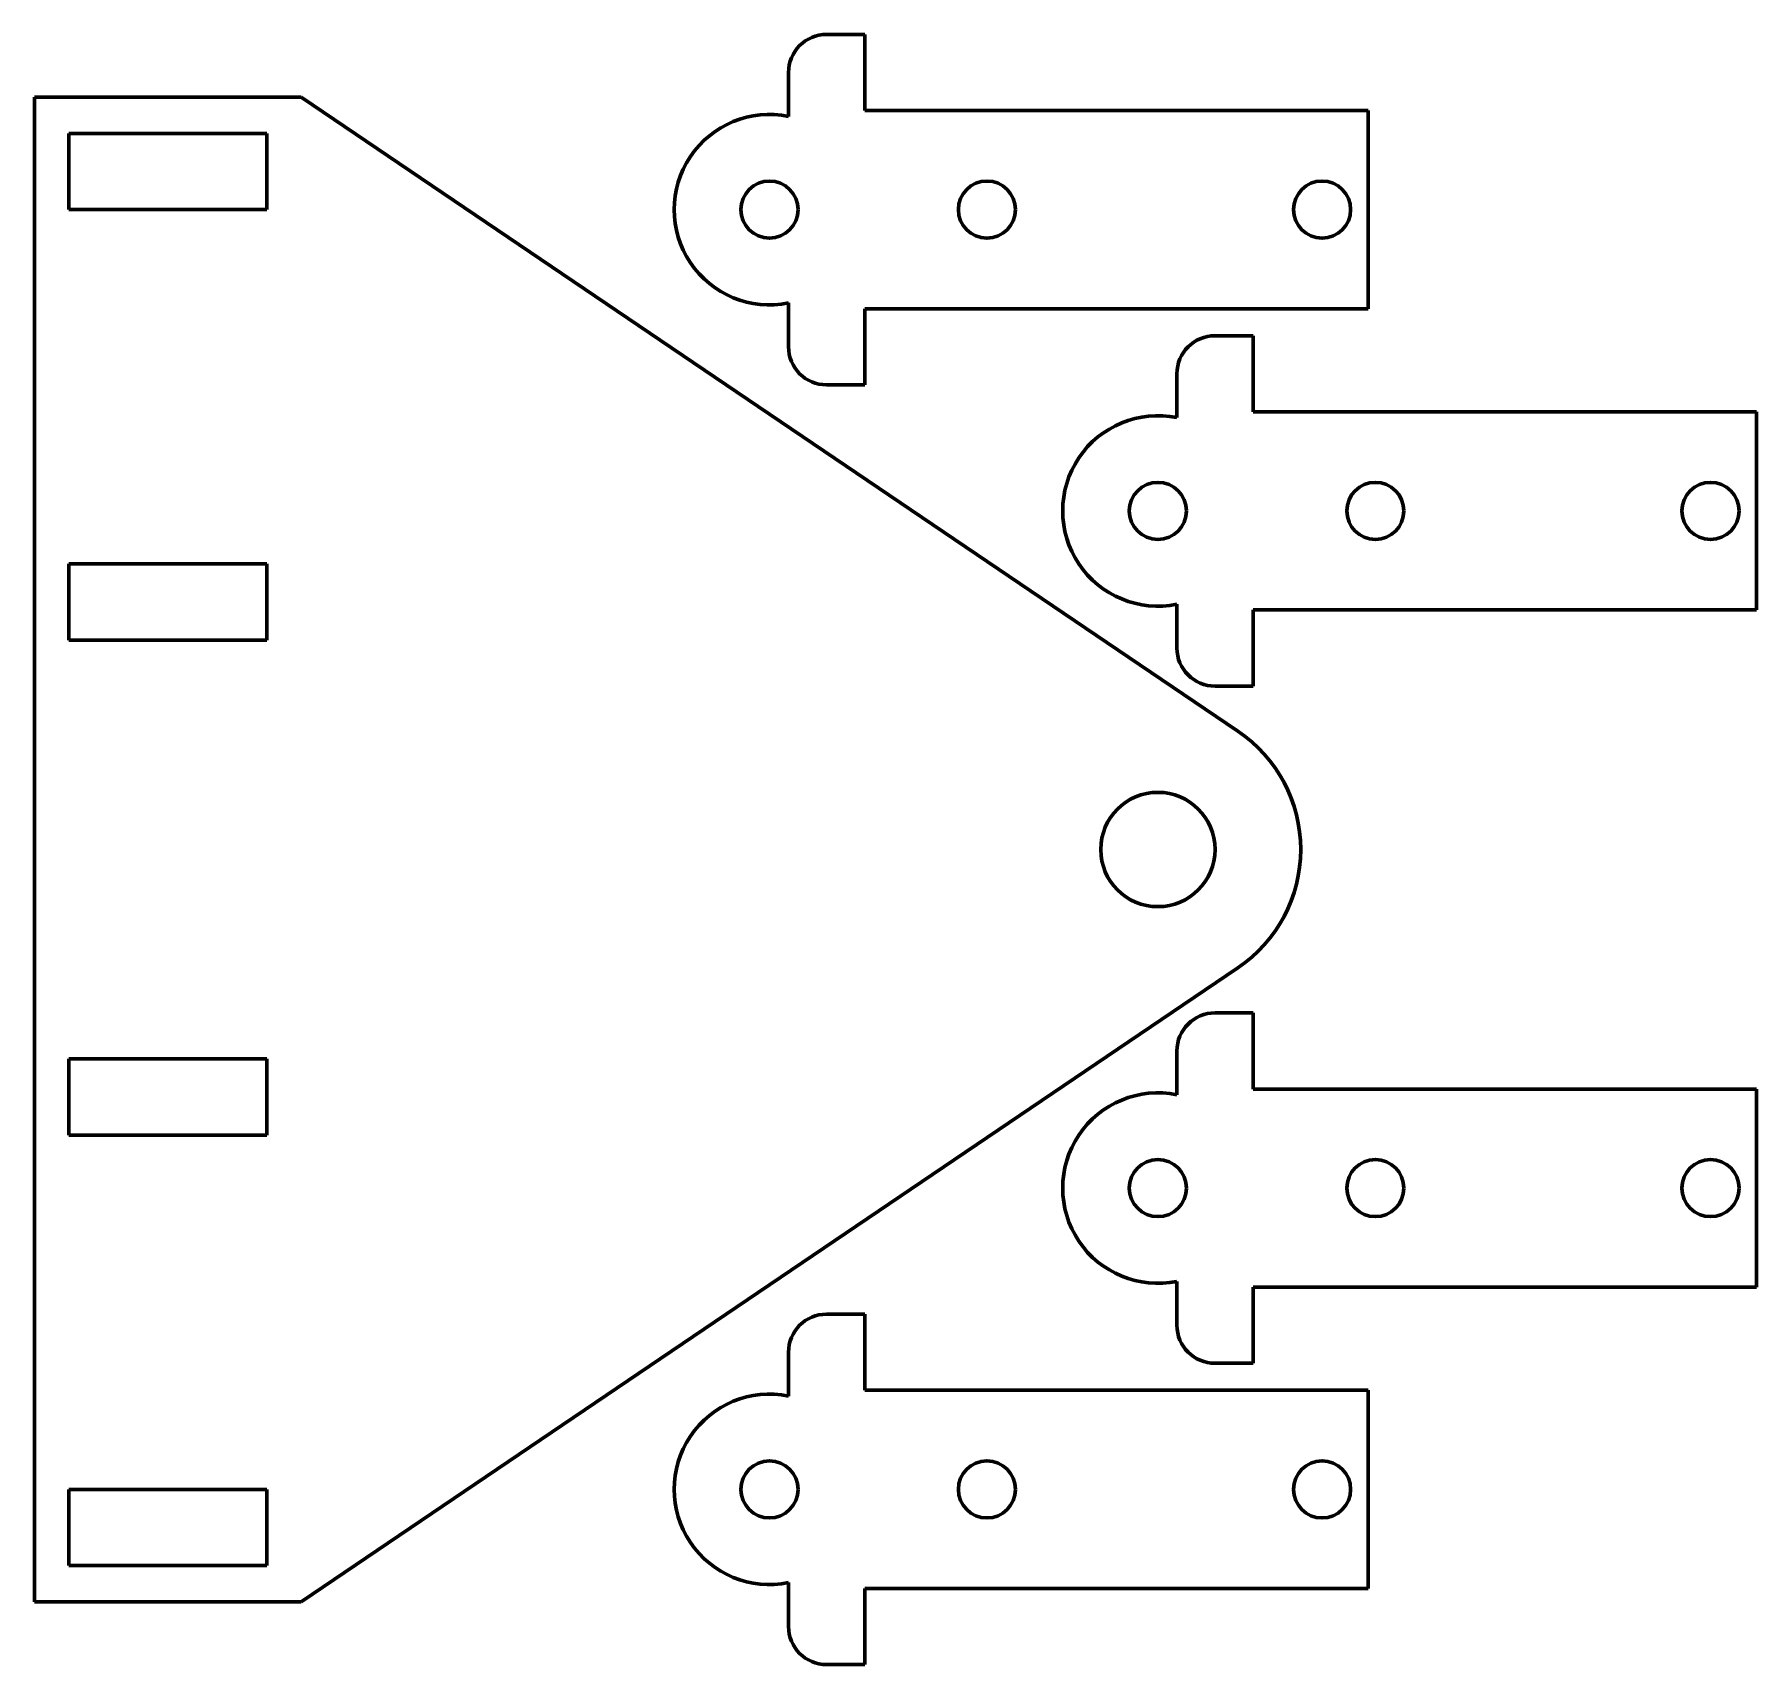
# Model space of a CAD drawing. Header units: millimetres. Extents: x -59 to 31.4, y -42.8 to 42.8.
import ezdxf

# ---------------------------------------------------------------- set-up
doc = ezdxf.new("R2010")
doc.units = ezdxf.units.MM
doc.linetypes.add('K5LT_BASIC', pattern=[0])

msp = doc.modelspace()

# ---------------------------------------------------------------- linework, layer by layer
at = {"color": 150, "linetype": 'K5LT_BASIC', "lineweight": 60, "true_color": 0x0080ff}
for p, q in [((-15.399, 42.8), (-17.399, 42.8)), ((-15.399, 38.8), (-15.399, 42.8)), ((-19.399, 40.8), (-19.399, 38.499)), ((-59, 39.5), (-59, -39.5)), ((-45, 39.5), (-59, 39.5)), ((4.203, 6.212), (-45, 39.5)), ((11.041, 38.8), (-15.399, 38.8)), ((11.041, 28.4), (11.041, 38.8)), ((-57.2, 37.6), (-46.8, 37.6)), ((-57.2, 33.6), (-57.2, 37.6)), ((-46.8, 37.6), (-46.8, 33.6)), ((-46.8, 33.6), (-57.2, 33.6)), ((-19.399, 28.701), (-19.399, 26.4)), ((-15.399, 28.4), (11.041, 28.4)), ((-15.399, 24.4), (-15.399, 28.4)), ((5, 26.98), (3, 26.98)), ((5, 22.98), (5, 26.98)), ((1, 24.98), (1, 22.679)), ((-17.399, 24.4), (-15.399, 24.4)), ((31.44, 22.98), (5, 22.98)), ((31.44, 12.58), (31.44, 22.98)), ((-57.2, 11), (-57.2, 15)), ((-57.2, 15), (-46.8, 15)), ((-46.8, 15), (-46.8, 11)), ((1, 12.881), (1, 10.58)), ((5, 12.58), (31.44, 12.58)), ((5, 8.58), (5, 12.58)), ((-46.8, 11), (-57.2, 11)), ((3, 8.58), (5, 8.58)), ((-45, -39.5), (4.203, -6.212)), ((5, -8.58), (3, -8.58)), ((5, -12.58), (5, -8.58)), ((1, -10.58), (1, -12.881)), ((-57.2, -11), (-46.8, -11)), ((-57.2, -15), (-57.2, -11)), ((-46.8, -11), (-46.8, -15)), ((31.44, -12.58), (5, -12.58)), ((31.44, -22.98), (31.44, -12.58)), ((-46.8, -15), (-57.2, -15)), ((1, -22.679), (1, -24.98)), ((5, -22.98), (31.44, -22.98)), ((5, -26.98), (5, -22.98)), ((-15.399, -24.4), (-17.399, -24.4)), ((-15.399, -28.4), (-15.399, -24.4)), ((-19.399, -26.4), (-19.399, -28.701)), ((3, -26.98), (5, -26.98)), ((11.041, -28.4), (-15.399, -28.4)), ((11.041, -38.8), (11.041, -28.4)), ((-57.2, -37.6), (-57.2, -33.6)), ((-57.2, -33.6), (-46.8, -33.6)), ((-46.8, -33.6), (-46.8, -37.6)), ((-46.8, -37.6), (-57.2, -37.6)), ((-19.399, -38.499), (-19.399, -40.8)), ((-15.399, -38.8), (11.041, -38.8)), ((-15.399, -42.8), (-15.399, -38.8)), ((-59, -39.5), (-45, -39.5)), ((-17.399, -42.8), (-15.399, -42.8))]:
    msp.add_line(p, q, dxfattribs=at)
for centre, radius in [((-20.399, 33.6), 1.5), ((-8.979, 33.6), 1.5), ((8.621, 33.6), 1.5), ((0, 17.78), 1.5), ((11.42, 17.78), 1.5), ((29.02, 17.78), 1.5), ((0, 0), 3), ((0, -17.78), 1.5), ((11.42, -17.78), 1.5), ((29.02, -17.78), 1.5), ((-20.399, -33.6), 1.5), ((-8.979, -33.6), 1.5), ((8.621, -33.6), 1.5)]:
    msp.add_circle(centre, radius, dxfattribs=at)
for centre, radius, start, end in [((-17.399, 40.8), 2, 90, 180), ((-20.399, 33.6), 5, 78.46304, 281.53696), ((-17.399, 26.4), 2, 180, 270), ((3, 24.98), 2, 90, 180), ((0, 17.78), 5, 78.46304, 281.53696), ((3, 10.58), 2, 180, 270), ((0, 0), 7.5, 304.08035, 55.91965), ((3, -10.58), 2, 90, 180), ((0, -17.78), 5, 78.46304, 281.53696), ((-17.399, -26.4), 2, 90, 180), ((3, -24.98), 2, 180, 270), ((-20.399, -33.6), 5, 78.46304, 281.53696), ((-17.399, -40.8), 2, 180, 270)]:
    msp.add_arc(centre, radius, start, end, dxfattribs=at)

doc.saveas('drawing.dxf')
